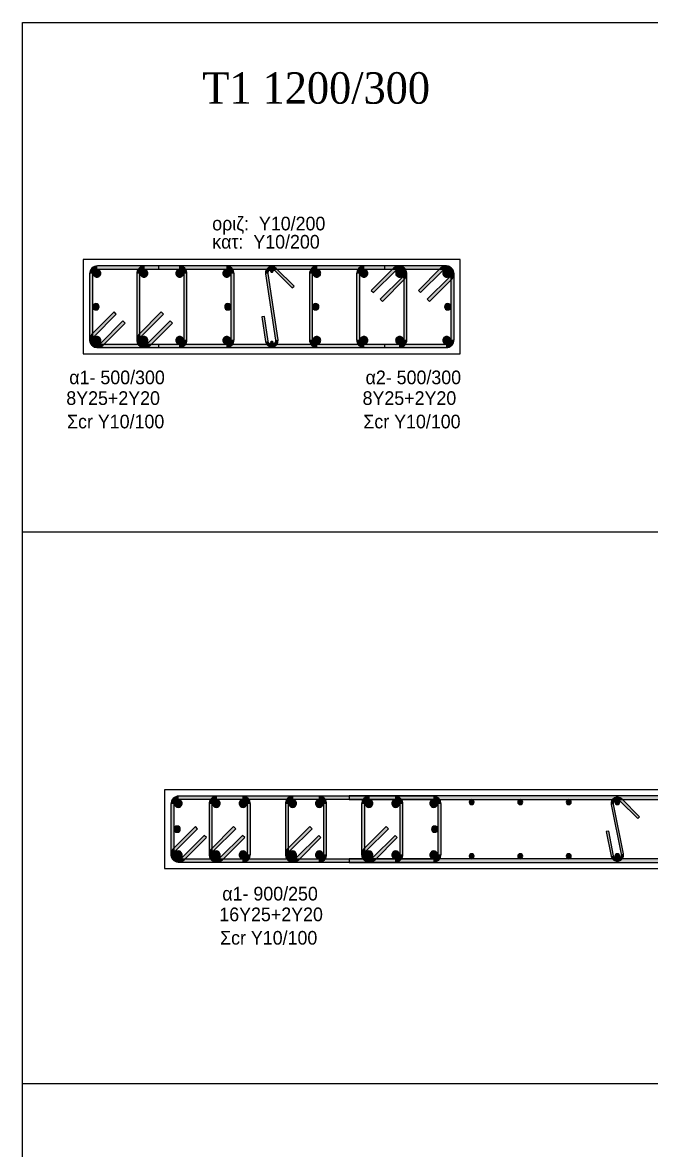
# Model space of a CAD drawing. Header units: millimetres. Extents: x -2171 to 1563, y -1758 to -1505.
# Drawn here: x -951.7 to -941.69, y -1608.19 to -1590.25 of the extents above; entities that cross this region are included whole.
import ezdxf

# ---------------------------------------------------------------- set-up
doc = ezdxf.new("R2010")
doc.units = ezdxf.units.MM
for name, color, linetype in [('-S_TEXT', 3, 'Continuous'), ('Col_Det', 7, 'Continuous'), ('Col_Det_4', 7, 'Continuous'), ('Col_Det_Fill', 7, 'Continuous'), ('Geo_Col_Pro_1', 7, 'Continuous')]:
    doc.layers.add(name, color=color, linetype=linetype)
doc.styles.add('S1Arl22_b_934_161', font='arial.ttf', dxfattribs={"width": 0.933629, "height": 0.002175})
doc.styles.add('S1TmsNwRmn22_b_934_161', font='times.ttf', dxfattribs={"width": 0.933629, "height": 0.002175})

msp = doc.modelspace()

# ---------------------------------------------------------------- hatches: boundary and pattern name
at = {"layer": 'Col_Det_Fill'}
for color, points in [(252, [(-950.5095, -1594.1709), (-950.5095, -1594.1209, 0.4142136), (-950.6345, -1594.2459), (-950.5845, -1594.2459, -0.4142136)]), (252, [(-950.5845, -1594.2459), (-950.6345, -1594.2459), (-950.6345, -1595.2959), (-950.5845, -1595.2959)]), (12, [(-950.5809, -1594.237, 0.4142136), (-950.5184, -1594.2995, 0.4142136), (-950.4559, -1594.237, 0.4142136), (-950.5184, -1594.1745, 0.4142136)]), (252, [(-948.4595, -1594.1709), (-948.4595, -1594.1209), (-950.5095, -1594.1209), (-950.5095, -1594.1709)]), (252, [(-949.7595, -1594.1709), (-949.7595, -1594.1209, 0.4142136), (-949.8845, -1594.2459), (-949.8345, -1594.2459, -0.4142136)]), (252, [(-949.8345, -1594.2459), (-949.8845, -1594.2459), (-949.8845, -1595.2959), (-949.8345, -1595.2959)]), (56, [(-949.8309, -1594.237, 0.4142136), (-949.7684, -1594.2995, 0.4142136), (-949.7059, -1594.237, 0.4142136), (-949.7684, -1594.1745, 0.4142136)]), (252, [(-949.2095, -1594.1709), (-949.2095, -1594.1209), (-949.7595, -1594.1209), (-949.7595, -1594.1709)]), (252, [(-945.933, -1594.1709), (-945.933, -1594.1209), (-949.5361, -1594.1209), (-949.5361, -1594.1709)]), (56, [(-949.2632, -1594.237, 0.4142136), (-949.2007, -1594.2995, 0.4142136), (-949.1382, -1594.237, 0.4142136), (-949.2007, -1594.1745, 0.4142136)]), (252, [(-949.1345, -1594.2459), (-949.0845, -1594.2459, 0.4142136), (-949.2095, -1594.1209), (-949.2095, -1594.1709, -0.4142136)]), (252, [(-949.1345, -1595.2959), (-949.0845, -1595.2959), (-949.0845, -1594.2459), (-949.1345, -1594.2459)]), (12, [(-948.5132, -1594.237, 0.4142136), (-948.4507, -1594.2995, 0.4142136), (-948.3882, -1594.237, 0.4142136), (-948.4507, -1594.1745, 0.4142136)]), (252, [(-948.3845, -1594.2459), (-948.3345, -1594.2459, 0.4142136), (-948.4595, -1594.1209), (-948.4595, -1594.1709, -0.4142136)]), (252, [(-948.3845, -1595.2959), (-948.3345, -1595.2959), (-948.3345, -1594.2459), (-948.3845, -1594.2459)]), (252, [(-947.8334, -1594.2457), (-947.7939, -1594.2398, -0.7233449), (-947.6921, -1594.1884), (-947.6638, -1594.1602, 0.7233449)]), (252, [(-947.6752, -1595.302), (-947.6356, -1595.296), (-947.7939, -1594.2398), (-947.8334, -1594.2457)]), (133, [(-947.7595, -1594.1959, 0.4142136), (-947.7345, -1594.2209, 0.4142136), (-947.7095, -1594.1959, 0.4142136), (-947.7345, -1594.1709, 0.4142136)]), (252, [(-947.6638, -1594.1602), (-947.6921, -1594.1884), (-947.4093, -1594.4713), (-947.381, -1594.443)]), (252, [(-947.0095, -1594.1709), (-947.0095, -1594.1209, 0.4142136), (-947.1345, -1594.2459), (-947.0845, -1594.2459, -0.4142136)]), (252, [(-947.0845, -1594.2459), (-947.1345, -1594.2459), (-947.1345, -1595.2959), (-947.0845, -1595.2959)]), (12, [(-946.9559, -1594.237, 0.4142136), (-947.0184, -1594.1745, 0.4142136), (-947.0809, -1594.237, 0.4142136), (-947.0184, -1594.2995, 0.4142136)]), (252, [(-944.9595, -1594.1709), (-944.9595, -1594.1209), (-947.0095, -1594.1209), (-947.0095, -1594.1709)]), (252, [(-946.2595, -1594.1709), (-946.2595, -1594.1209, 0.4142136), (-946.3845, -1594.2459), (-946.3345, -1594.2459, -0.4142136)]), (252, [(-946.3345, -1594.2459), (-946.3845, -1594.2459), (-946.3845, -1595.2959), (-946.3345, -1595.2959)]), (56, [(-946.2059, -1594.237, 0.4142136), (-946.2684, -1594.1745, 0.4142136), (-946.3309, -1594.237, 0.4142136), (-946.2684, -1594.2995, 0.4142136)]), (252, [(-945.7095, -1594.1709), (-945.7095, -1594.1209), (-946.2595, -1594.1209), (-946.2595, -1594.1709)]), (252, [(-945.7626, -1594.1928), (-945.7979, -1594.1575), (-946.1515, -1594.511), (-946.1161, -1594.5464)]), (252, [(-945.6345, -1594.2459), (-945.5845, -1594.2459, 0.6681786), (-945.7979, -1594.1575), (-945.7626, -1594.1928, -0.6681786)]), (56, [(-945.6382, -1594.237, 0.4142136), (-945.7007, -1594.1745, 0.4142136), (-945.7632, -1594.237, 0.4142136), (-945.7007, -1594.2995, 0.4142136)]), (252, [(-945.6565, -1594.2989), (-945.6212, -1594.3343, 0.6681786), (-945.7095, -1594.1209), (-945.7095, -1594.1709, -0.6681786)]), (252, [(-945.6345, -1595.2959), (-945.5845, -1595.2959), (-945.5845, -1594.2459), (-945.6345, -1594.2459)]), (252, [(-945.0126, -1594.1928), (-945.0479, -1594.1575), (-945.4015, -1594.511), (-945.3661, -1594.5464)]), (252, [(-944.8845, -1594.2459), (-944.8345, -1594.2459, 0.6681786), (-945.0479, -1594.1575), (-945.0126, -1594.1928, -0.6681786)]), (12, [(-944.8882, -1594.237, 0.4142136), (-944.9507, -1594.1745, 0.4142136), (-945.0132, -1594.237, 0.4142136), (-944.9507, -1594.2995, 0.4142136)]), (252, [(-944.9065, -1594.2989), (-944.8712, -1594.3343, 0.6681786), (-944.9595, -1594.1209), (-944.9595, -1594.1709, -0.6681786)]), (252, [(-944.8845, -1595.2959), (-944.8345, -1595.2959), (-944.8345, -1594.2459), (-944.8845, -1594.2459)]), (252, [(-946.0101, -1594.6524), (-945.9747, -1594.6878), (-945.6212, -1594.3343), (-945.6565, -1594.2989)]), (252, [(-945.2601, -1594.6524), (-945.2247, -1594.6878), (-944.8712, -1594.3343), (-944.9065, -1594.2989)]), (133, [(-950.5845, -1594.7709, 0.4142136), (-950.5345, -1594.8209, 0.4142136), (-950.4845, -1594.7709, 0.4142136), (-950.5345, -1594.7209, 0.4142136)]), (133, [(-948.4845, -1594.7709, 0.4142136), (-948.4345, -1594.8209, 0.4142136), (-948.3845, -1594.7709, 0.4142136), (-948.4345, -1594.7209, 0.4142136)]), (133, [(-946.9845, -1594.7709, 0.4142136), (-947.0345, -1594.7209, 0.4142136), (-947.0845, -1594.7709, 0.4142136), (-947.0345, -1594.8209, 0.4142136)]), (133, [(-944.8845, -1594.7709, 0.4142136), (-944.9345, -1594.7209, 0.4142136), (-944.9845, -1594.7709, 0.4142136), (-944.9345, -1594.8209, 0.4142136)]), (252, [(-950.209, -1594.8893), (-950.2444, -1594.8539), (-950.5979, -1595.2075), (-950.5626, -1595.2428)]), (252, [(-950.4565, -1595.3489), (-950.4212, -1595.3843), (-950.0676, -1595.0307), (-950.103, -1594.9953)]), (252, [(-949.459, -1594.8893), (-949.4944, -1594.8539), (-949.8479, -1595.2075), (-949.8126, -1595.2428)]), (252, [(-949.7065, -1595.3489), (-949.6712, -1595.3843), (-949.3176, -1595.0307), (-949.353, -1594.9953)]), (252, [(-947.8531, -1594.9242), (-947.8927, -1594.9301), (-947.8334, -1595.3257), (-947.7939, -1595.3198)]), (252, [(-950.5626, -1595.2428), (-950.5979, -1595.2075, 0.6681786), (-950.5095, -1595.4209), (-950.5095, -1595.3709, -0.6681786)]), (252, [(-950.5845, -1595.2959), (-950.6345, -1595.2959, 0.6681786), (-950.4212, -1595.3843), (-950.4565, -1595.3489, -0.6681786)]), (12, [(-950.5809, -1595.3047, 0.4142136), (-950.5184, -1595.3672, 0.4142136), (-950.4559, -1595.3047, 0.4142136), (-950.5184, -1595.2422, 0.4142136)]), (252, [(-949.8126, -1595.2428), (-949.8479, -1595.2075, 0.6681786), (-949.7595, -1595.4209), (-949.7595, -1595.3709, -0.6681786)]), (252, [(-949.8345, -1595.2959), (-949.8845, -1595.2959, 0.6681786), (-949.6712, -1595.3843), (-949.7065, -1595.3489, -0.6681786)]), (56, [(-949.8309, -1595.3047, 0.4142136), (-949.7684, -1595.3672, 0.4142136), (-949.7059, -1595.3047, 0.4142136), (-949.7684, -1595.2422, 0.4142136)]), (56, [(-949.2632, -1595.3047, 0.4142136), (-949.2007, -1595.3672, 0.4142136), (-949.1382, -1595.3047, 0.4142136), (-949.2007, -1595.2422, 0.4142136)]), (252, [(-949.2095, -1595.3709), (-949.2095, -1595.4209, 0.4142136), (-949.0845, -1595.2959), (-949.1345, -1595.2959, -0.4142136)]), (12, [(-948.5132, -1595.3047, 0.4142136), (-948.4507, -1595.3672, 0.4142136), (-948.3882, -1595.3047, 0.4142136), (-948.4507, -1595.2422, 0.4142136)]), (252, [(-948.4595, -1595.3709), (-948.4595, -1595.4209, 0.4142136), (-948.3345, -1595.2959), (-948.3845, -1595.2959, -0.4142136)]), (252, [(-947.7939, -1595.3198), (-947.8334, -1595.3257, 1), (-947.6356, -1595.296), (-947.6752, -1595.302, -1)]), (133, [(-947.7595, -1595.3459, 0.4142136), (-947.7345, -1595.3709, 0.4142136), (-947.7095, -1595.3459, 0.4142136), (-947.7345, -1595.3209, 0.4142136)]), (252, [(-947.0845, -1595.2959), (-947.1345, -1595.2959, 0.4142136), (-947.0095, -1595.4209), (-947.0095, -1595.3709, -0.4142136)]), (12, [(-946.9559, -1595.3047, 0.4142136), (-947.0184, -1595.2422, 0.4142136), (-947.0809, -1595.3047, 0.4142136), (-947.0184, -1595.3672, 0.4142136)]), (252, [(-946.3345, -1595.2959), (-946.3845, -1595.2959, 0.4142136), (-946.2595, -1595.4209), (-946.2595, -1595.3709, -0.4142136)]), (56, [(-946.2059, -1595.3047, 0.4142136), (-946.2684, -1595.2422, 0.4142136), (-946.3309, -1595.3047, 0.4142136), (-946.2684, -1595.3672, 0.4142136)]), (56, [(-945.6382, -1595.3047, 0.4142136), (-945.7007, -1595.2422, 0.4142136), (-945.7632, -1595.3047, 0.4142136), (-945.7007, -1595.3672, 0.4142136)]), (252, [(-945.7095, -1595.3709), (-945.7095, -1595.4209, 0.4142136), (-945.5845, -1595.2959), (-945.6345, -1595.2959, -0.4142136)]), (12, [(-944.8882, -1595.3047, 0.4142136), (-944.9507, -1595.2422, 0.4142136), (-945.0132, -1595.3047, 0.4142136), (-944.9507, -1595.3672, 0.4142136)]), (252, [(-944.9595, -1595.3709), (-944.9595, -1595.4209, 0.4142136), (-944.8345, -1595.2959), (-944.8845, -1595.2959, -0.4142136)]), (252, [(-950.5095, -1595.3709), (-950.5095, -1595.4209), (-948.4595, -1595.4209), (-948.4595, -1595.3709)]), (252, [(-949.7595, -1595.3709), (-949.7595, -1595.4209), (-949.2095, -1595.4209), (-949.2095, -1595.3709)]), (252, [(-949.5361, -1595.3709), (-949.5361, -1595.4209), (-945.933, -1595.4209), (-945.933, -1595.3709)]), (252, [(-947.0095, -1595.3709), (-947.0095, -1595.4209), (-944.9595, -1595.4209), (-944.9595, -1595.3709)]), (252, [(-946.2595, -1595.3709), (-946.2595, -1595.4209), (-945.7095, -1595.4209), (-945.7095, -1595.3709)]), (252, [(-949.2153, -1602.6057), (-949.2153, -1602.5557, 0.4142136), (-949.3403, -1602.6807), (-949.2903, -1602.6807, -0.4142136)]), (252, [(-949.2903, -1602.6807), (-949.3403, -1602.6807), (-949.3403, -1603.4807), (-949.2903, -1603.4807)]), (12, [(-949.2866, -1602.6718, 0.4142136), (-949.2241, -1602.7343, 0.4142136), (-949.1616, -1602.6718, 0.4142136), (-949.2241, -1602.6093, 0.4142136)]), (252, [(-945.1653, -1602.6057), (-945.1653, -1602.5557), (-949.2153, -1602.5557), (-949.2153, -1602.6057)]), (252, [(-948.6081, -1602.6057), (-948.6081, -1602.5557, 0.4142136), (-948.7331, -1602.6807), (-948.6831, -1602.6807, -0.4142136)]), (252, [(-948.6831, -1602.6807), (-948.7331, -1602.6807), (-948.7331, -1603.4807), (-948.6831, -1603.4807)]), (56, [(-948.6795, -1602.6718, 0.4142136), (-948.617, -1602.7343, 0.4142136), (-948.5545, -1602.6718, 0.4142136), (-948.617, -1602.6093, 0.4142136)]), (252, [(-948.201, -1602.6057), (-948.201, -1602.5557), (-948.6081, -1602.5557), (-948.6081, -1602.6057)]), (56, [(-948.2546, -1602.6718, 0.4142136), (-948.1921, -1602.7343, 0.4142136), (-948.1296, -1602.6718, 0.4142136), (-948.1921, -1602.6093, 0.4142136)]), (252, [(-948.126, -1602.6807), (-948.076, -1602.6807, 0.4142136), (-948.201, -1602.5557), (-948.201, -1602.6057, -0.4142136)]), (252, [(-948.126, -1603.4807), (-948.076, -1603.4807), (-948.076, -1602.6807), (-948.126, -1602.6807)]), (252, [(-947.3938, -1602.6057), (-947.3938, -1602.5557, 0.4142136), (-947.5188, -1602.6807), (-947.4688, -1602.6807, -0.4142136)]), (252, [(-947.4688, -1602.6807), (-947.5188, -1602.6807), (-947.5188, -1603.4807), (-947.4688, -1603.4807)]), (56, [(-947.4652, -1602.6718, 0.4142136), (-947.4027, -1602.7343, 0.4142136), (-947.3402, -1602.6718, 0.4142136), (-947.4027, -1602.6093, 0.4142136)]), (252, [(-946.9867, -1602.6057), (-946.9867, -1602.5557), (-947.3938, -1602.5557), (-947.3938, -1602.6057)]), (56, [(-947.0404, -1602.6718, 0.4142136), (-946.9779, -1602.7343, 0.4142136), (-946.9154, -1602.6718, 0.4142136), (-946.9779, -1602.6093, 0.4142136)]), (252, [(-946.9117, -1602.6807), (-946.8617, -1602.6807, 0.4142136), (-946.9867, -1602.5557), (-946.9867, -1602.6057, -0.4142136)]), (252, [(-946.9117, -1603.4807), (-946.8617, -1603.4807), (-946.8617, -1602.6807), (-946.9117, -1602.6807)]), (252, [(-926.3768, -1602.6107), (-926.3768, -1602.5507), (-946.5022, -1602.5507), (-946.5022, -1602.6107)]), (252, [(-946.1795, -1602.6057), (-946.1795, -1602.5557, 0.4142136), (-946.3045, -1602.6807), (-946.2545, -1602.6807, -0.4142136)]), (252, [(-946.2545, -1602.6807), (-946.3045, -1602.6807), (-946.3045, -1603.4807), (-946.2545, -1603.4807)]), (56, [(-946.2509, -1602.6718, 0.4142136), (-946.1884, -1602.7343, 0.4142136), (-946.1259, -1602.6718, 0.4142136), (-946.1884, -1602.6093, 0.4142136)]), (252, [(-945.7724, -1602.6057), (-945.7724, -1602.5557), (-946.1795, -1602.5557), (-946.1795, -1602.6057)]), (56, [(-945.8261, -1602.6718, 0.4142136), (-945.7636, -1602.7343, 0.4142136), (-945.7011, -1602.6718, 0.4142136), (-945.7636, -1602.6093, 0.4142136)]), (252, [(-945.6974, -1602.6807), (-945.6474, -1602.6807, 0.4142136), (-945.7724, -1602.5557), (-945.7724, -1602.6057, -0.4142136)]), (252, [(-945.6974, -1603.4807), (-945.6474, -1603.4807), (-945.6474, -1602.6807), (-945.6974, -1602.6807)]), (12, [(-945.2189, -1602.6718, 0.4142136), (-945.1564, -1602.7343, 0.4142136), (-945.0939, -1602.6718, 0.4142136), (-945.1564, -1602.6093, 0.4142136)]), (252, [(-945.0903, -1602.6807), (-945.0403, -1602.6807, 0.4142136), (-945.1653, -1602.5557), (-945.1653, -1602.6057, -0.4142136)]), (252, [(-945.0903, -1603.4807), (-945.0403, -1603.4807), (-945.0403, -1602.6807), (-945.0903, -1602.6807)]), (133, [(-944.5934, -1602.6507, 0.4142136), (-944.5534, -1602.6907, 0.4142136), (-944.5134, -1602.6507, 0.4142136), (-944.5534, -1602.6107, 0.4142136)]), (133, [(-943.8206, -1602.6507, 0.4142136), (-943.7806, -1602.6907, 0.4142136), (-943.7406, -1602.6507, 0.4142136), (-943.7806, -1602.6107, 0.4142136)]), (133, [(-943.0479, -1602.6507, 0.4142136), (-943.0079, -1602.6907, 0.4142136), (-942.9679, -1602.6507, 0.4142136), (-943.0079, -1602.6107, 0.4142136)]), (252, [(-942.3332, -1602.6902), (-942.294, -1602.6824, -0.741663), (-942.1927, -1602.6282), (-942.1644, -1602.6, 0.741663)]), (252, [(-942.1763, -1603.479), (-942.1371, -1603.4712), (-942.294, -1602.6824), (-942.3332, -1602.6902)]), (133, [(-942.2751, -1602.6507, 0.4142136), (-942.2351, -1602.6907, 0.4142136), (-942.1951, -1602.6507, 0.4142136), (-942.2351, -1602.6107, 0.4142136)]), (252, [(-942.1644, -1602.6), (-942.1927, -1602.6282), (-941.9099, -1602.9111), (-941.8816, -1602.8828)]), (252, [(-948.9147, -1603.0741), (-948.9501, -1603.0387), (-949.3037, -1603.3923), (-949.2683, -1603.4276)]), (133, [(-949.2903, -1603.0807, 0.4142136), (-949.2403, -1603.1307, 0.4142136), (-949.1903, -1603.0807, 0.4142136), (-949.2403, -1603.0307, 0.4142136)]), (252, [(-948.3076, -1603.0741), (-948.343, -1603.0387), (-948.6965, -1603.3923), (-948.6612, -1603.4276)]), (252, [(-947.0933, -1603.0741), (-947.1287, -1603.0387), (-947.4822, -1603.3923), (-947.4469, -1603.4276)]), (252, [(-945.879, -1603.0741), (-945.9144, -1603.0387), (-946.2679, -1603.3923), (-946.2326, -1603.4276)]), (133, [(-945.1903, -1603.0807, 0.4142136), (-945.1403, -1603.1307, 0.4142136), (-945.0903, -1603.0807, 0.4142136), (-945.1403, -1603.0307, 0.4142136)]), (252, [(-949.1622, -1603.5337), (-949.1269, -1603.5691), (-948.7733, -1603.2155), (-948.8087, -1603.1802)]), (252, [(-948.5551, -1603.5337), (-948.5197, -1603.5691), (-948.1662, -1603.2155), (-948.2015, -1603.1802)]), (252, [(-947.3408, -1603.5337), (-947.3054, -1603.5691), (-946.9519, -1603.2155), (-946.9872, -1603.1802)]), (252, [(-946.1265, -1603.5337), (-946.0912, -1603.5691), (-945.7376, -1603.2155), (-945.773, -1603.1802)]), (252, [(-942.372, -1603.1101), (-942.4113, -1603.1179), (-942.3332, -1603.5102), (-942.294, -1603.5024)]), (252, [(-949.2683, -1603.4276), (-949.3037, -1603.3923, 0.6681786), (-949.2153, -1603.6057), (-949.2153, -1603.5557, -0.6681786)]), (12, [(-949.2866, -1603.4895, 0.4142136), (-949.2241, -1603.552, 0.4142136), (-949.1616, -1603.4895, 0.4142136), (-949.2241, -1603.427, 0.4142136)]), (252, [(-948.6612, -1603.4276), (-948.6965, -1603.3923, 0.6681786), (-948.6081, -1603.6057), (-948.6081, -1603.5557, -0.6681786)]), (56, [(-948.6795, -1603.4895, 0.4142136), (-948.617, -1603.552, 0.4142136), (-948.5545, -1603.4895, 0.4142136), (-948.617, -1603.427, 0.4142136)]), (56, [(-948.2546, -1603.4895, 0.4142136), (-948.1921, -1603.552, 0.4142136), (-948.1296, -1603.4895, 0.4142136), (-948.1921, -1603.427, 0.4142136)]), (252, [(-947.4469, -1603.4276), (-947.4822, -1603.3923, 0.6681786), (-947.3938, -1603.6057), (-947.3938, -1603.5557, -0.6681786)]), (56, [(-947.4652, -1603.4895, 0.4142136), (-947.4027, -1603.552, 0.4142136), (-947.3402, -1603.4895, 0.4142136), (-947.4027, -1603.427, 0.4142136)]), (56, [(-947.0404, -1603.4895, 0.4142136), (-946.9779, -1603.552, 0.4142136), (-946.9154, -1603.4895, 0.4142136), (-946.9779, -1603.427, 0.4142136)]), (252, [(-946.2326, -1603.4276), (-946.2679, -1603.3923, 0.6681786), (-946.1795, -1603.6057), (-946.1795, -1603.5557, -0.6681786)]), (56, [(-946.2509, -1603.4895, 0.4142136), (-946.1884, -1603.552, 0.4142136), (-946.1259, -1603.4895, 0.4142136), (-946.1884, -1603.427, 0.4142136)]), (56, [(-945.8261, -1603.4895, 0.4142136), (-945.7636, -1603.552, 0.4142136), (-945.7011, -1603.4895, 0.4142136), (-945.7636, -1603.427, 0.4142136)]), (12, [(-945.2189, -1603.4895, 0.4142136), (-945.1564, -1603.552, 0.4142136), (-945.0939, -1603.4895, 0.4142136), (-945.1564, -1603.427, 0.4142136)]), (252, [(-949.2903, -1603.4807), (-949.3403, -1603.4807, 0.6681786), (-949.1269, -1603.5691), (-949.1622, -1603.5337, -0.6681786)]), (252, [(-949.2153, -1603.5557), (-949.2153, -1603.6057), (-945.1653, -1603.6057), (-945.1653, -1603.5557)]), (252, [(-948.6831, -1603.4807), (-948.7331, -1603.4807, 0.6681786), (-948.5197, -1603.5691), (-948.5551, -1603.5337, -0.6681786)]), (252, [(-948.6081, -1603.5557), (-948.6081, -1603.6057), (-948.201, -1603.6057), (-948.201, -1603.5557)]), (252, [(-948.201, -1603.5557), (-948.201, -1603.6057, 0.4142136), (-948.076, -1603.4807), (-948.126, -1603.4807, -0.4142136)]), (252, [(-947.4688, -1603.4807), (-947.5188, -1603.4807, 0.6681786), (-947.3054, -1603.5691), (-947.3408, -1603.5337, -0.6681786)]), (252, [(-947.3938, -1603.5557), (-947.3938, -1603.6057), (-946.9867, -1603.6057), (-946.9867, -1603.5557)]), (252, [(-946.9867, -1603.5557), (-946.9867, -1603.6057, 0.4142136), (-946.8617, -1603.4807), (-946.9117, -1603.4807, -0.4142136)]), (252, [(-946.5022, -1603.5507), (-946.5022, -1603.6107), (-926.3768, -1603.6107), (-926.3768, -1603.5507)]), (252, [(-946.2545, -1603.4807), (-946.3045, -1603.4807, 0.6681786), (-946.0912, -1603.5691), (-946.1265, -1603.5337, -0.6681786)]), (252, [(-946.1795, -1603.5557), (-946.1795, -1603.6057), (-945.7724, -1603.6057), (-945.7724, -1603.5557)]), (252, [(-945.7724, -1603.5557), (-945.7724, -1603.6057, 0.4142136), (-945.6474, -1603.4807), (-945.6974, -1603.4807, -0.4142136)]), (252, [(-945.1653, -1603.5557), (-945.1653, -1603.6057, 0.4142136), (-945.0403, -1603.4807), (-945.0903, -1603.4807, -0.4142136)]), (133, [(-944.5934, -1603.5107, 0.4142136), (-944.5534, -1603.5507, 0.4142136), (-944.5134, -1603.5107, 0.4142136), (-944.5534, -1603.4707, 0.4142136)]), (133, [(-943.8206, -1603.5107, 0.4142136), (-943.7806, -1603.5507, 0.4142136), (-943.7406, -1603.5107, 0.4142136), (-943.7806, -1603.4707, 0.4142136)]), (133, [(-943.0479, -1603.5107, 0.4142136), (-943.0079, -1603.5507, 0.4142136), (-942.9679, -1603.5107, 0.4142136), (-943.0079, -1603.4707, 0.4142136)]), (252, [(-942.294, -1603.5024), (-942.3332, -1603.5102, 1), (-942.1371, -1603.4712), (-942.1763, -1603.479, -1)]), (133, [(-942.2751, -1603.5107, 0.4142136), (-942.2351, -1603.5507, 0.4142136), (-942.1951, -1603.5107, 0.4142136), (-942.2351, -1603.4707, 0.4142136)])]:
    msp.add_hatch(color=color, dxfattribs=at).paths.add_polyline_path(points)

# ---------------------------------------------------------------- linework, layer by layer
at = {"layer": '-S_TEXT', "ltscale": 5}
msp.add_lwpolyline([(-951.7016, -1590.2497), (-893.5541, -1590.2497), (-893.5541, -1630.2944), (-951.7016, -1630.2944)], close=True, dxfattribs=at)
at = {"layer": 'Col_Det', "color": 7}
for points in [[(-944.7345, -1594.0209), (-950.7345, -1594.0209)], [(-950.7345, -1594.0209), (-950.7345, -1595.5209)], [(-944.7345, -1595.5209), (-944.7345, -1594.0209)], [(-950.6345, -1594.2459), (-950.6345, -1595.2959)], [(-950.5845, -1595.2959), (-950.5845, -1594.2459)], [(-948.4595, -1594.1209), (-950.5095, -1594.1209)], [(-950.5095, -1594.1709), (-948.4595, -1594.1709)], [(-949.8845, -1594.2459), (-949.8845, -1595.2959)], [(-949.8345, -1595.2959), (-949.8345, -1594.2459)], [(-949.2095, -1594.1209), (-949.7595, -1594.1209)], [(-949.7595, -1594.1709), (-949.2095, -1594.1709)], [(-945.933, -1594.1209), (-949.5361, -1594.1209)], [(-949.5361, -1594.1209), (-949.5361, -1594.1709)], [(-949.5361, -1594.1709), (-945.933, -1594.1709)], [(-949.1345, -1594.2459), (-949.1345, -1595.2959)], [(-949.0845, -1595.2959), (-949.0845, -1594.2459)], [(-948.3845, -1594.2459), (-948.3845, -1595.2959)], [(-948.3345, -1595.2959), (-948.3345, -1594.2459)], [(-947.8334, -1594.2457), (-947.6752, -1595.302)], [(-947.6356, -1595.296), (-947.7939, -1594.2398)], [(-947.6921, -1594.1884), (-947.4093, -1594.4713)], [(-947.381, -1594.443), (-947.6638, -1594.1602)], [(-947.1345, -1594.2459), (-947.1345, -1595.2959)], [(-947.0845, -1595.2959), (-947.0845, -1594.2459)], [(-944.9595, -1594.1209), (-947.0095, -1594.1209)], [(-947.0095, -1594.1709), (-944.9595, -1594.1709)], [(-946.3845, -1594.2459), (-946.3845, -1595.2959)], [(-946.3345, -1595.2959), (-946.3345, -1594.2459)], [(-945.7095, -1594.1209), (-946.2595, -1594.1209)], [(-946.2595, -1594.1709), (-945.7095, -1594.1709)], [(-945.7979, -1594.1575), (-946.1515, -1594.511)], [(-946.1161, -1594.5464), (-945.7626, -1594.1928)], [(-945.933, -1594.1709), (-945.933, -1594.1209)], [(-945.6345, -1594.2459), (-945.6345, -1595.2959)], [(-945.5845, -1595.2959), (-945.5845, -1594.2459)], [(-945.0479, -1594.1575), (-945.4015, -1594.511)], [(-945.3661, -1594.5464), (-945.0126, -1594.1928)], [(-944.8845, -1594.2459), (-944.8845, -1595.2959)], [(-944.8345, -1595.2959), (-944.8345, -1594.2459)], [(-947.4093, -1594.4713), (-947.381, -1594.443)], [(-945.6565, -1594.2989), (-946.0101, -1594.6524)], [(-945.9747, -1594.6878), (-945.6212, -1594.3343)], [(-944.9065, -1594.2989), (-945.2601, -1594.6524)], [(-945.2247, -1594.6878), (-944.8712, -1594.3343)], [(-946.1515, -1594.511), (-946.1161, -1594.5464)], [(-946.0101, -1594.6524), (-945.9747, -1594.6878)], [(-945.4015, -1594.511), (-945.3661, -1594.5464)], [(-945.2601, -1594.6524), (-945.2247, -1594.6878)], [(-950.2444, -1594.8539), (-950.5979, -1595.2075)], [(-950.5626, -1595.2428), (-950.209, -1594.8893)], [(-950.103, -1594.9953), (-950.4565, -1595.3489)], [(-950.209, -1594.8893), (-950.2444, -1594.8539)], [(-950.0676, -1595.0307), (-950.103, -1594.9953)], [(-949.4944, -1594.8539), (-949.8479, -1595.2075)], [(-949.8126, -1595.2428), (-949.459, -1594.8893)], [(-949.353, -1594.9953), (-949.7065, -1595.3489)], [(-949.459, -1594.8893), (-949.4944, -1594.8539)], [(-949.3176, -1595.0307), (-949.353, -1594.9953)], [(-947.8531, -1594.9242), (-947.8927, -1594.9301)], [(-947.8927, -1594.9301), (-947.8334, -1595.3257)], [(-947.7939, -1595.3198), (-947.8531, -1594.9242)], [(-950.4212, -1595.3843), (-950.0676, -1595.0307)], [(-949.6712, -1595.3843), (-949.3176, -1595.0307)], [(-950.7345, -1595.5209), (-944.7345, -1595.5209)], [(-948.4595, -1595.3709), (-950.5095, -1595.3709)], [(-950.5095, -1595.4209), (-948.4595, -1595.4209)], [(-949.2095, -1595.3709), (-949.7595, -1595.3709)], [(-949.7595, -1595.4209), (-949.2095, -1595.4209)], [(-949.5361, -1595.3709), (-949.5361, -1595.4209)], [(-945.933, -1595.3709), (-949.5361, -1595.3709)], [(-949.5361, -1595.4209), (-945.933, -1595.4209)], [(-944.9595, -1595.3709), (-947.0095, -1595.3709)], [(-947.0095, -1595.4209), (-944.9595, -1595.4209)], [(-945.7095, -1595.3709), (-946.2595, -1595.3709)], [(-946.2595, -1595.4209), (-945.7095, -1595.4209)], [(-945.933, -1595.4209), (-945.933, -1595.3709)], [(-923.4387, -1602.4557), (-949.4403, -1602.4557)], [(-949.4403, -1602.4557), (-949.4403, -1603.7057)], [(-949.3403, -1602.6807), (-949.3403, -1603.4807)], [(-949.2903, -1603.4807), (-949.2903, -1602.6807)], [(-945.1653, -1602.5557), (-949.2153, -1602.5557)], [(-949.2153, -1602.6057), (-945.1653, -1602.6057)], [(-948.7331, -1602.6807), (-948.7331, -1603.4807)], [(-948.6831, -1603.4807), (-948.6831, -1602.6807)], [(-948.201, -1602.5557), (-948.6081, -1602.5557)], [(-948.6081, -1602.6057), (-948.201, -1602.6057)], [(-948.126, -1602.6807), (-948.126, -1603.4807)], [(-948.076, -1603.4807), (-948.076, -1602.6807)], [(-947.5188, -1602.6807), (-947.5188, -1603.4807)], [(-947.4688, -1603.4807), (-947.4688, -1602.6807)], [(-946.9867, -1602.5557), (-947.3938, -1602.5557)], [(-947.3938, -1602.6057), (-946.9867, -1602.6057)], [(-946.9117, -1602.6807), (-946.9117, -1603.4807)], [(-946.8617, -1603.4807), (-946.8617, -1602.6807)], [(-926.3768, -1602.5507), (-946.5022, -1602.5507)], [(-946.5022, -1602.5507), (-946.5022, -1602.6107)], [(-946.5022, -1602.6107), (-926.3768, -1602.6107)], [(-946.3045, -1602.6807), (-946.3045, -1603.4807)], [(-946.2545, -1603.4807), (-946.2545, -1602.6807)], [(-945.7724, -1602.5557), (-946.1795, -1602.5557)], [(-946.1795, -1602.6057), (-945.7724, -1602.6057)], [(-945.6974, -1602.6807), (-945.6974, -1603.4807)], [(-945.6474, -1603.4807), (-945.6474, -1602.6807)], [(-945.0903, -1602.6807), (-945.0903, -1603.4807)], [(-945.0403, -1603.4807), (-945.0403, -1602.6807)], [(-942.3332, -1602.6902), (-942.1763, -1603.479)], [(-942.1371, -1603.4712), (-942.294, -1602.6824)], [(-942.1927, -1602.6282), (-941.9099, -1602.9111)], [(-941.8816, -1602.8828), (-942.1644, -1602.6)], [(-941.9099, -1602.9111), (-941.8816, -1602.8828)], [(-948.9501, -1603.0387), (-949.3037, -1603.3923)], [(-949.2683, -1603.4276), (-948.9147, -1603.0741)], [(-948.9147, -1603.0741), (-948.9501, -1603.0387)], [(-948.343, -1603.0387), (-948.6965, -1603.3923)], [(-948.6612, -1603.4276), (-948.3076, -1603.0741)], [(-948.3076, -1603.0741), (-948.343, -1603.0387)], [(-947.1287, -1603.0387), (-947.4822, -1603.3923)], [(-947.4469, -1603.4276), (-947.0933, -1603.0741)], [(-947.0933, -1603.0741), (-947.1287, -1603.0387)], [(-945.9144, -1603.0387), (-946.2679, -1603.3923)], [(-946.2326, -1603.4276), (-945.879, -1603.0741)], [(-945.879, -1603.0741), (-945.9144, -1603.0387)], [(-948.8087, -1603.1802), (-949.1622, -1603.5337)], [(-949.1269, -1603.5691), (-948.7733, -1603.2155)], [(-948.7733, -1603.2155), (-948.8087, -1603.1802)], [(-948.2015, -1603.1802), (-948.5551, -1603.5337)], [(-948.5197, -1603.5691), (-948.1662, -1603.2155)], [(-948.1662, -1603.2155), (-948.2015, -1603.1802)], [(-946.9872, -1603.1802), (-947.3408, -1603.5337)], [(-947.3054, -1603.5691), (-946.9519, -1603.2155)], [(-946.9519, -1603.2155), (-946.9872, -1603.1802)], [(-945.773, -1603.1802), (-946.1265, -1603.5337)], [(-946.0912, -1603.5691), (-945.7376, -1603.2155)], [(-945.7376, -1603.2155), (-945.773, -1603.1802)], [(-942.372, -1603.1101), (-942.4113, -1603.1179)], [(-942.4113, -1603.1179), (-942.3332, -1603.5102)], [(-942.294, -1603.5024), (-942.372, -1603.1101)], [(-945.1653, -1603.5557), (-949.2153, -1603.5557)], [(-949.2153, -1603.6057), (-945.1653, -1603.6057)], [(-948.201, -1603.5557), (-948.6081, -1603.5557)], [(-948.6081, -1603.6057), (-948.201, -1603.6057)], [(-946.9867, -1603.5557), (-947.3938, -1603.5557)], [(-947.3938, -1603.6057), (-946.9867, -1603.6057)], [(-946.5022, -1603.5507), (-946.5022, -1603.6107)], [(-926.3768, -1603.5507), (-946.5022, -1603.5507)], [(-946.5022, -1603.6107), (-926.3768, -1603.6107)], [(-945.7724, -1603.5557), (-946.1795, -1603.5557)], [(-946.1795, -1603.6057), (-945.7724, -1603.6057)], [(-949.4403, -1603.7057), (-923.4387, -1603.7057)]]:
    msp.add_lwpolyline(points, dxfattribs=at)
for points in [[(-950.5095, -1594.1209, 0.4142136), (-950.6345, -1594.2459)], [(-950.5845, -1594.2459, -0.4142136), (-950.5095, -1594.1709, -0.4142136)], [(-950.5184, -1594.1745, 0.4142136), (-950.5809, -1594.237, 0.4142136)], [(-950.5809, -1594.237, 0.4142136), (-950.5184, -1594.2995, 0.4142136)], [(-950.4559, -1594.237, 0.4142136), (-950.5184, -1594.1745, 0.4142136)], [(-950.5184, -1594.2995, 0.4142136), (-950.4559, -1594.237, 0.4142136)], [(-949.7595, -1594.1209, 0.4142136), (-949.8845, -1594.2459)], [(-949.8345, -1594.2459, -0.4142136), (-949.7595, -1594.1709, -0.4142136)], [(-949.7684, -1594.1745, 0.4142136), (-949.8309, -1594.237, 0.4142136)], [(-949.8309, -1594.237, 0.4142136), (-949.7684, -1594.2995, 0.4142136)], [(-949.7059, -1594.237, 0.4142136), (-949.7684, -1594.1745, 0.4142136)], [(-949.7684, -1594.2995, 0.4142136), (-949.7059, -1594.237, 0.4142136)], [(-949.2007, -1594.1745, 0.4142136), (-949.2632, -1594.237, 0.4142136)], [(-949.2632, -1594.237, 0.4142136), (-949.2007, -1594.2995, 0.4142136)], [(-949.0845, -1594.2459, 0.4142136), (-949.2095, -1594.1209)], [(-949.2095, -1594.1709, -0.4142136), (-949.1345, -1594.2459, -0.4142136)], [(-949.1382, -1594.237, 0.4142136), (-949.2007, -1594.1745, 0.4142136)], [(-949.2007, -1594.2995, 0.4142136), (-949.1382, -1594.237, 0.4142136)], [(-948.4507, -1594.1745, 0.4142136), (-948.5132, -1594.237, 0.4142136)], [(-948.5132, -1594.237, 0.4142136), (-948.4507, -1594.2995, 0.4142136)], [(-948.3345, -1594.2459, 0.4142136), (-948.4595, -1594.1209)], [(-948.4595, -1594.1709, -0.4142136), (-948.3845, -1594.2459, -0.4142136)], [(-948.3882, -1594.237, 0.4142136), (-948.4507, -1594.1745, 0.4142136)], [(-948.4507, -1594.2995, 0.4142136), (-948.3882, -1594.237, 0.4142136)], [(-947.6638, -1594.1602, 0.7233449), (-947.8334, -1594.2457, 0.7233449)], [(-947.7939, -1594.2398, -0.7233449), (-947.6921, -1594.1884)], [(-947.7345, -1594.1709, 0.4142136), (-947.7595, -1594.1959, 0.4142136)], [(-947.7595, -1594.1959, 0.4142136), (-947.7345, -1594.2209, 0.4142136)], [(-947.7095, -1594.1959, 0.4142136), (-947.7345, -1594.1709, 0.4142136)], [(-947.7345, -1594.2209, 0.4142136), (-947.7095, -1594.1959, 0.4142136)], [(-947.0095, -1594.1209, 0.4142136), (-947.1345, -1594.2459)], [(-947.0845, -1594.2459, -0.4142136), (-947.0095, -1594.1709, -0.4142136)], [(-947.0184, -1594.1745, 0.4142136), (-947.0809, -1594.237, 0.4142136)], [(-947.0809, -1594.237, 0.4142136), (-947.0184, -1594.2995, 0.4142136)], [(-946.9559, -1594.237, 0.4142136), (-947.0184, -1594.1745, 0.4142136)], [(-947.0184, -1594.2995, 0.4142136), (-946.9559, -1594.237, 0.4142136)], [(-946.2595, -1594.1209, 0.4142136), (-946.3845, -1594.2459)], [(-946.3345, -1594.2459, -0.4142136), (-946.2595, -1594.1709, -0.4142136)], [(-946.2684, -1594.1745, 0.4142136), (-946.3309, -1594.237, 0.4142136)], [(-946.3309, -1594.237, 0.4142136), (-946.2684, -1594.2995, 0.4142136)], [(-946.2059, -1594.237, 0.4142136), (-946.2684, -1594.1745, 0.4142136)], [(-946.2684, -1594.2995, 0.4142136), (-946.2059, -1594.237, 0.4142136)], [(-945.5845, -1594.2459, 0.6681786), (-945.7979, -1594.1575)], [(-945.7007, -1594.1745, 0.4142136), (-945.7632, -1594.237, 0.4142136)], [(-945.7632, -1594.237, 0.4142136), (-945.7007, -1594.2995, 0.4142136)], [(-945.7626, -1594.1928, -0.6681786), (-945.6345, -1594.2459, -0.6681786)], [(-945.6212, -1594.3343, 0.6681786), (-945.7095, -1594.1209)], [(-945.7095, -1594.1709, -0.6681786), (-945.6565, -1594.2989, -0.6681786)], [(-945.6382, -1594.237, 0.4142136), (-945.7007, -1594.1745, 0.4142136)], [(-945.7007, -1594.2995, 0.4142136), (-945.6382, -1594.237, 0.4142136)], [(-944.8345, -1594.2459, 0.6681786), (-945.0479, -1594.1575)], [(-944.9507, -1594.1745, 0.4142136), (-945.0132, -1594.237, 0.4142136)], [(-945.0132, -1594.237, 0.4142136), (-944.9507, -1594.2995, 0.4142136)], [(-945.0126, -1594.1928, -0.6681786), (-944.8845, -1594.2459, -0.6681786)], [(-944.8712, -1594.3343, 0.6681786), (-944.9595, -1594.1209)], [(-944.9595, -1594.1709, -0.6681786), (-944.9065, -1594.2989, -0.6681786)], [(-944.8882, -1594.237, 0.4142136), (-944.9507, -1594.1745, 0.4142136)], [(-944.9507, -1594.2995, 0.4142136), (-944.8882, -1594.237, 0.4142136)], [(-950.5345, -1594.7209, 0.4142136), (-950.5845, -1594.7709, 0.4142136)], [(-950.5845, -1594.7709, 0.4142136), (-950.5345, -1594.8209, 0.4142136)], [(-950.4845, -1594.7709, 0.4142136), (-950.5345, -1594.7209, 0.4142136)], [(-950.5345, -1594.8209, 0.4142136), (-950.4845, -1594.7709, 0.4142136)], [(-948.4345, -1594.7209, 0.4142136), (-948.4845, -1594.7709, 0.4142136)], [(-948.4845, -1594.7709, 0.4142136), (-948.4345, -1594.8209, 0.4142136)], [(-948.3845, -1594.7709, 0.4142136), (-948.4345, -1594.7209, 0.4142136)], [(-948.4345, -1594.8209, 0.4142136), (-948.3845, -1594.7709, 0.4142136)], [(-947.0345, -1594.7209, 0.4142136), (-947.0845, -1594.7709, 0.4142136)], [(-947.0845, -1594.7709, 0.4142136), (-947.0345, -1594.8209, 0.4142136)], [(-946.9845, -1594.7709, 0.4142136), (-947.0345, -1594.7209, 0.4142136)], [(-947.0345, -1594.8209, 0.4142136), (-946.9845, -1594.7709, 0.4142136)], [(-944.9345, -1594.7209, 0.4142136), (-944.9845, -1594.7709, 0.4142136)], [(-944.9845, -1594.7709, 0.4142136), (-944.9345, -1594.8209, 0.4142136)], [(-944.8845, -1594.7709, 0.4142136), (-944.9345, -1594.7209, 0.4142136)], [(-944.9345, -1594.8209, 0.4142136), (-944.8845, -1594.7709, 0.4142136)], [(-950.5979, -1595.2075, 0.6681786), (-950.5095, -1595.4209)], [(-950.6345, -1595.2959, 0.6681786), (-950.4212, -1595.3843)], [(-950.5095, -1595.3709, -0.6681786), (-950.5626, -1595.2428, -0.6681786)], [(-950.4565, -1595.3489, -0.6681786), (-950.5845, -1595.2959, -0.6681786)], [(-950.5184, -1595.2422, 0.4142136), (-950.5809, -1595.3047, 0.4142136)], [(-950.5809, -1595.3047, 0.4142136), (-950.5184, -1595.3672, 0.4142136)], [(-950.4559, -1595.3047, 0.4142136), (-950.5184, -1595.2422, 0.4142136)], [(-950.5184, -1595.3672, 0.4142136), (-950.4559, -1595.3047, 0.4142136)], [(-949.8479, -1595.2075, 0.6681786), (-949.7595, -1595.4209)], [(-949.8845, -1595.2959, 0.6681786), (-949.6712, -1595.3843)], [(-949.7595, -1595.3709, -0.6681786), (-949.8126, -1595.2428, -0.6681786)], [(-949.7065, -1595.3489, -0.6681786), (-949.8345, -1595.2959, -0.6681786)], [(-949.7684, -1595.2422, 0.4142136), (-949.8309, -1595.3047, 0.4142136)], [(-949.8309, -1595.3047, 0.4142136), (-949.7684, -1595.3672, 0.4142136)], [(-949.7059, -1595.3047, 0.4142136), (-949.7684, -1595.2422, 0.4142136)], [(-949.7684, -1595.3672, 0.4142136), (-949.7059, -1595.3047, 0.4142136)], [(-949.2007, -1595.2422, 0.4142136), (-949.2632, -1595.3047, 0.4142136)], [(-949.2632, -1595.3047, 0.4142136), (-949.2007, -1595.3672, 0.4142136)], [(-949.2095, -1595.4209, 0.4142136), (-949.0845, -1595.2959)], [(-949.1345, -1595.2959, -0.4142136), (-949.2095, -1595.3709, -0.4142136)], [(-949.1382, -1595.3047, 0.4142136), (-949.2007, -1595.2422, 0.4142136)], [(-949.2007, -1595.3672, 0.4142136), (-949.1382, -1595.3047, 0.4142136)], [(-948.4507, -1595.2422, 0.4142136), (-948.5132, -1595.3047, 0.4142136)], [(-948.5132, -1595.3047, 0.4142136), (-948.4507, -1595.3672, 0.4142136)], [(-948.4595, -1595.4209, 0.4142136), (-948.3345, -1595.2959)], [(-948.3845, -1595.2959, -0.4142136), (-948.4595, -1595.3709, -0.4142136)], [(-948.3882, -1595.3047, 0.4142136), (-948.4507, -1595.2422, 0.4142136)], [(-948.4507, -1595.3672, 0.4142136), (-948.3882, -1595.3047, 0.4142136)], [(-947.8334, -1595.3257, 1), (-947.6356, -1595.296)], [(-947.6752, -1595.302, -1), (-947.7939, -1595.3198, -1)], [(-947.7345, -1595.3209, 0.4142136), (-947.7595, -1595.3459, 0.4142136)], [(-947.7595, -1595.3459, 0.4142136), (-947.7345, -1595.3709, 0.4142136)], [(-947.7095, -1595.3459, 0.4142136), (-947.7345, -1595.3209, 0.4142136)], [(-947.7345, -1595.3709, 0.4142136), (-947.7095, -1595.3459, 0.4142136)], [(-947.1345, -1595.2959, 0.4142136), (-947.0095, -1595.4209)], [(-947.0095, -1595.3709, -0.4142136), (-947.0845, -1595.2959, -0.4142136)], [(-947.0184, -1595.2422, 0.4142136), (-947.0809, -1595.3047, 0.4142136)], [(-947.0809, -1595.3047, 0.4142136), (-947.0184, -1595.3672, 0.4142136)], [(-946.9559, -1595.3047, 0.4142136), (-947.0184, -1595.2422, 0.4142136)], [(-947.0184, -1595.3672, 0.4142136), (-946.9559, -1595.3047, 0.4142136)], [(-946.3845, -1595.2959, 0.4142136), (-946.2595, -1595.4209)], [(-946.2595, -1595.3709, -0.4142136), (-946.3345, -1595.2959, -0.4142136)], [(-946.2684, -1595.2422, 0.4142136), (-946.3309, -1595.3047, 0.4142136)], [(-946.3309, -1595.3047, 0.4142136), (-946.2684, -1595.3672, 0.4142136)], [(-946.2059, -1595.3047, 0.4142136), (-946.2684, -1595.2422, 0.4142136)], [(-946.2684, -1595.3672, 0.4142136), (-946.2059, -1595.3047, 0.4142136)], [(-945.7007, -1595.2422, 0.4142136), (-945.7632, -1595.3047, 0.4142136)], [(-945.7632, -1595.3047, 0.4142136), (-945.7007, -1595.3672, 0.4142136)], [(-945.7095, -1595.4209, 0.4142136), (-945.5845, -1595.2959)], [(-945.6345, -1595.2959, -0.4142136), (-945.7095, -1595.3709, -0.4142136)], [(-945.6382, -1595.3047, 0.4142136), (-945.7007, -1595.2422, 0.4142136)], [(-945.7007, -1595.3672, 0.4142136), (-945.6382, -1595.3047, 0.4142136)], [(-944.9507, -1595.2422, 0.4142136), (-945.0132, -1595.3047, 0.4142136)], [(-945.0132, -1595.3047, 0.4142136), (-944.9507, -1595.3672, 0.4142136)], [(-944.9595, -1595.4209, 0.4142136), (-944.8345, -1595.2959)], [(-944.8845, -1595.2959, -0.4142136), (-944.9595, -1595.3709, -0.4142136)], [(-944.8882, -1595.3047, 0.4142136), (-944.9507, -1595.2422, 0.4142136)], [(-944.9507, -1595.3672, 0.4142136), (-944.8882, -1595.3047, 0.4142136)], [(-949.2153, -1602.5557, 0.4142136), (-949.3403, -1602.6807)], [(-949.2903, -1602.6807, -0.4142136), (-949.2153, -1602.6057, -0.4142136)], [(-949.2241, -1602.6093, 0.4142136), (-949.2866, -1602.6718, 0.4142136)], [(-949.2866, -1602.6718, 0.4142136), (-949.2241, -1602.7343, 0.4142136)], [(-949.1616, -1602.6718, 0.4142136), (-949.2241, -1602.6093, 0.4142136)], [(-949.2241, -1602.7343, 0.4142136), (-949.1616, -1602.6718, 0.4142136)], [(-948.6081, -1602.5557, 0.4142136), (-948.7331, -1602.6807)], [(-948.6831, -1602.6807, -0.4142136), (-948.6081, -1602.6057, -0.4142136)], [(-948.617, -1602.6093, 0.4142136), (-948.6795, -1602.6718, 0.4142136)], [(-948.6795, -1602.6718, 0.4142136), (-948.617, -1602.7343, 0.4142136)], [(-948.5545, -1602.6718, 0.4142136), (-948.617, -1602.6093, 0.4142136)], [(-948.617, -1602.7343, 0.4142136), (-948.5545, -1602.6718, 0.4142136)], [(-948.1921, -1602.6093, 0.4142136), (-948.2546, -1602.6718, 0.4142136)], [(-948.2546, -1602.6718, 0.4142136), (-948.1921, -1602.7343, 0.4142136)], [(-948.076, -1602.6807, 0.4142136), (-948.201, -1602.5557)], [(-948.201, -1602.6057, -0.4142136), (-948.126, -1602.6807, -0.4142136)], [(-948.1296, -1602.6718, 0.4142136), (-948.1921, -1602.6093, 0.4142136)], [(-948.1921, -1602.7343, 0.4142136), (-948.1296, -1602.6718, 0.4142136)], [(-947.3938, -1602.5557, 0.4142136), (-947.5188, -1602.6807)], [(-947.4688, -1602.6807, -0.4142136), (-947.3938, -1602.6057, -0.4142136)], [(-947.4027, -1602.6093, 0.4142136), (-947.4652, -1602.6718, 0.4142136)], [(-947.4652, -1602.6718, 0.4142136), (-947.4027, -1602.7343, 0.4142136)], [(-947.3402, -1602.6718, 0.4142136), (-947.4027, -1602.6093, 0.4142136)], [(-947.4027, -1602.7343, 0.4142136), (-947.3402, -1602.6718, 0.4142136)], [(-946.9779, -1602.6093, 0.4142136), (-947.0404, -1602.6718, 0.4142136)], [(-947.0404, -1602.6718, 0.4142136), (-946.9779, -1602.7343, 0.4142136)], [(-946.8617, -1602.6807, 0.4142136), (-946.9867, -1602.5557)], [(-946.9867, -1602.6057, -0.4142136), (-946.9117, -1602.6807, -0.4142136)], [(-946.9154, -1602.6718, 0.4142136), (-946.9779, -1602.6093, 0.4142136)], [(-946.9779, -1602.7343, 0.4142136), (-946.9154, -1602.6718, 0.4142136)], [(-946.1795, -1602.5557, 0.4142136), (-946.3045, -1602.6807)], [(-946.2545, -1602.6807, -0.4142136), (-946.1795, -1602.6057, -0.4142136)], [(-946.1884, -1602.6093, 0.4142136), (-946.2509, -1602.6718, 0.4142136)], [(-946.2509, -1602.6718, 0.4142136), (-946.1884, -1602.7343, 0.4142136)], [(-946.1259, -1602.6718, 0.4142136), (-946.1884, -1602.6093, 0.4142136)], [(-946.1884, -1602.7343, 0.4142136), (-946.1259, -1602.6718, 0.4142136)], [(-945.7636, -1602.6093, 0.4142136), (-945.8261, -1602.6718, 0.4142136)], [(-945.8261, -1602.6718, 0.4142136), (-945.7636, -1602.7343, 0.4142136)], [(-945.6474, -1602.6807, 0.4142136), (-945.7724, -1602.5557)], [(-945.7724, -1602.6057, -0.4142136), (-945.6974, -1602.6807, -0.4142136)], [(-945.7011, -1602.6718, 0.4142136), (-945.7636, -1602.6093, 0.4142136)], [(-945.7636, -1602.7343, 0.4142136), (-945.7011, -1602.6718, 0.4142136)], [(-945.1564, -1602.6093, 0.4142136), (-945.2189, -1602.6718, 0.4142136)], [(-945.2189, -1602.6718, 0.4142136), (-945.1564, -1602.7343, 0.4142136)], [(-945.0403, -1602.6807, 0.4142136), (-945.1653, -1602.5557)], [(-945.1653, -1602.6057, -0.4142136), (-945.0903, -1602.6807, -0.4142136)], [(-945.0939, -1602.6718, 0.4142136), (-945.1564, -1602.6093, 0.4142136)], [(-945.1564, -1602.7343, 0.4142136), (-945.0939, -1602.6718, 0.4142136)], [(-944.5534, -1602.6107, 0.4142136), (-944.5934, -1602.6507, 0.4142136)], [(-944.5934, -1602.6507, 0.4142136), (-944.5534, -1602.6907, 0.4142136)], [(-944.5134, -1602.6507, 0.4142136), (-944.5534, -1602.6107, 0.4142136)], [(-944.5534, -1602.6907, 0.4142136), (-944.5134, -1602.6507, 0.4142136)], [(-943.7806, -1602.6107, 0.4142136), (-943.8206, -1602.6507, 0.4142136)], [(-943.8206, -1602.6507, 0.4142136), (-943.7806, -1602.6907, 0.4142136)], [(-943.7406, -1602.6507, 0.4142136), (-943.7806, -1602.6107, 0.4142136)], [(-943.7806, -1602.6907, 0.4142136), (-943.7406, -1602.6507, 0.4142136)], [(-943.0079, -1602.6107, 0.4142136), (-943.0479, -1602.6507, 0.4142136)], [(-943.0479, -1602.6507, 0.4142136), (-943.0079, -1602.6907, 0.4142136)], [(-942.9679, -1602.6507, 0.4142136), (-943.0079, -1602.6107, 0.4142136)], [(-943.0079, -1602.6907, 0.4142136), (-942.9679, -1602.6507, 0.4142136)], [(-942.1644, -1602.6, 0.741663), (-942.3332, -1602.6902, 0.741663)], [(-942.294, -1602.6824, -0.741663), (-942.1927, -1602.6282)], [(-942.2351, -1602.6107, 0.4142136), (-942.2751, -1602.6507, 0.4142136)], [(-942.2751, -1602.6507, 0.4142136), (-942.2351, -1602.6907, 0.4142136)], [(-942.1951, -1602.6507, 0.4142136), (-942.2351, -1602.6107, 0.4142136)], [(-942.2351, -1602.6907, 0.4142136), (-942.1951, -1602.6507, 0.4142136)], [(-949.2403, -1603.0307, 0.4142136), (-949.2903, -1603.0807, 0.4142136)], [(-949.2903, -1603.0807, 0.4142136), (-949.2403, -1603.1307, 0.4142136)], [(-949.1903, -1603.0807, 0.4142136), (-949.2403, -1603.0307, 0.4142136)], [(-949.2403, -1603.1307, 0.4142136), (-949.1903, -1603.0807, 0.4142136)], [(-945.1403, -1603.0307, 0.4142136), (-945.1903, -1603.0807, 0.4142136)], [(-945.1903, -1603.0807, 0.4142136), (-945.1403, -1603.1307, 0.4142136)], [(-945.0903, -1603.0807, 0.4142136), (-945.1403, -1603.0307, 0.4142136)], [(-945.1403, -1603.1307, 0.4142136), (-945.0903, -1603.0807, 0.4142136)], [(-949.3037, -1603.3923, 0.6681786), (-949.2153, -1603.6057)], [(-949.2153, -1603.5557, -0.6681786), (-949.2683, -1603.4276, -0.6681786)], [(-949.2241, -1603.427, 0.4142136), (-949.2866, -1603.4895, 0.4142136)], [(-949.1616, -1603.4895, 0.4142136), (-949.2241, -1603.427, 0.4142136)], [(-948.6965, -1603.3923, 0.6681786), (-948.6081, -1603.6057)], [(-948.6081, -1603.5557, -0.6681786), (-948.6612, -1603.4276, -0.6681786)], [(-948.617, -1603.427, 0.4142136), (-948.6795, -1603.4895, 0.4142136)], [(-948.5545, -1603.4895, 0.4142136), (-948.617, -1603.427, 0.4142136)], [(-948.1921, -1603.427, 0.4142136), (-948.2546, -1603.4895, 0.4142136)], [(-948.1296, -1603.4895, 0.4142136), (-948.1921, -1603.427, 0.4142136)], [(-947.4822, -1603.3923, 0.6681786), (-947.3938, -1603.6057)], [(-947.3938, -1603.5557, -0.6681786), (-947.4469, -1603.4276, -0.6681786)], [(-947.4027, -1603.427, 0.4142136), (-947.4652, -1603.4895, 0.4142136)], [(-947.3402, -1603.4895, 0.4142136), (-947.4027, -1603.427, 0.4142136)], [(-946.9779, -1603.427, 0.4142136), (-947.0404, -1603.4895, 0.4142136)], [(-946.9154, -1603.4895, 0.4142136), (-946.9779, -1603.427, 0.4142136)], [(-946.2679, -1603.3923, 0.6681786), (-946.1795, -1603.6057)], [(-946.1795, -1603.5557, -0.6681786), (-946.2326, -1603.4276, -0.6681786)], [(-946.1884, -1603.427, 0.4142136), (-946.2509, -1603.4895, 0.4142136)], [(-946.1259, -1603.4895, 0.4142136), (-946.1884, -1603.427, 0.4142136)], [(-945.7636, -1603.427, 0.4142136), (-945.8261, -1603.4895, 0.4142136)], [(-945.7011, -1603.4895, 0.4142136), (-945.7636, -1603.427, 0.4142136)], [(-945.1564, -1603.427, 0.4142136), (-945.2189, -1603.4895, 0.4142136)], [(-945.0939, -1603.4895, 0.4142136), (-945.1564, -1603.427, 0.4142136)], [(-949.3403, -1603.4807, 0.6681786), (-949.1269, -1603.5691)], [(-949.1622, -1603.5337, -0.6681786), (-949.2903, -1603.4807, -0.6681786)], [(-949.2866, -1603.4895, 0.4142136), (-949.2241, -1603.552, 0.4142136)], [(-949.2241, -1603.552, 0.4142136), (-949.1616, -1603.4895, 0.4142136)], [(-948.7331, -1603.4807, 0.6681786), (-948.5197, -1603.5691)], [(-948.5551, -1603.5337, -0.6681786), (-948.6831, -1603.4807, -0.6681786)], [(-948.6795, -1603.4895, 0.4142136), (-948.617, -1603.552, 0.4142136)], [(-948.617, -1603.552, 0.4142136), (-948.5545, -1603.4895, 0.4142136)], [(-948.2546, -1603.4895, 0.4142136), (-948.1921, -1603.552, 0.4142136)], [(-948.201, -1603.6057, 0.4142136), (-948.076, -1603.4807)], [(-948.126, -1603.4807, -0.4142136), (-948.201, -1603.5557, -0.4142136)], [(-948.1921, -1603.552, 0.4142136), (-948.1296, -1603.4895, 0.4142136)], [(-947.5188, -1603.4807, 0.6681786), (-947.3054, -1603.5691)], [(-947.3408, -1603.5337, -0.6681786), (-947.4688, -1603.4807, -0.6681786)], [(-947.4652, -1603.4895, 0.4142136), (-947.4027, -1603.552, 0.4142136)], [(-947.4027, -1603.552, 0.4142136), (-947.3402, -1603.4895, 0.4142136)], [(-947.0404, -1603.4895, 0.4142136), (-946.9779, -1603.552, 0.4142136)], [(-946.9867, -1603.6057, 0.4142136), (-946.8617, -1603.4807)], [(-946.9117, -1603.4807, -0.4142136), (-946.9867, -1603.5557, -0.4142136)], [(-946.9779, -1603.552, 0.4142136), (-946.9154, -1603.4895, 0.4142136)], [(-946.3045, -1603.4807, 0.6681786), (-946.0912, -1603.5691)], [(-946.1265, -1603.5337, -0.6681786), (-946.2545, -1603.4807, -0.6681786)], [(-946.2509, -1603.4895, 0.4142136), (-946.1884, -1603.552, 0.4142136)], [(-946.1884, -1603.552, 0.4142136), (-946.1259, -1603.4895, 0.4142136)], [(-945.8261, -1603.4895, 0.4142136), (-945.7636, -1603.552, 0.4142136)], [(-945.7724, -1603.6057, 0.4142136), (-945.6474, -1603.4807)], [(-945.6974, -1603.4807, -0.4142136), (-945.7724, -1603.5557, -0.4142136)], [(-945.7636, -1603.552, 0.4142136), (-945.7011, -1603.4895, 0.4142136)], [(-945.2189, -1603.4895, 0.4142136), (-945.1564, -1603.552, 0.4142136)], [(-945.1653, -1603.6057, 0.4142136), (-945.0403, -1603.4807)], [(-945.0903, -1603.4807, -0.4142136), (-945.1653, -1603.5557, -0.4142136)], [(-945.1564, -1603.552, 0.4142136), (-945.0939, -1603.4895, 0.4142136)], [(-944.5534, -1603.4707, 0.4142136), (-944.5934, -1603.5107, 0.4142136)], [(-944.5934, -1603.5107, 0.4142136), (-944.5534, -1603.5507, 0.4142136)], [(-944.5134, -1603.5107, 0.4142136), (-944.5534, -1603.4707, 0.4142136)], [(-944.5534, -1603.5507, 0.4142136), (-944.5134, -1603.5107, 0.4142136)], [(-943.7806, -1603.4707, 0.4142136), (-943.8206, -1603.5107, 0.4142136)], [(-943.8206, -1603.5107, 0.4142136), (-943.7806, -1603.5507, 0.4142136)], [(-943.7406, -1603.5107, 0.4142136), (-943.7806, -1603.4707, 0.4142136)], [(-943.7806, -1603.5507, 0.4142136), (-943.7406, -1603.5107, 0.4142136)], [(-943.0079, -1603.4707, 0.4142136), (-943.0479, -1603.5107, 0.4142136)], [(-943.0479, -1603.5107, 0.4142136), (-943.0079, -1603.5507, 0.4142136)], [(-942.9679, -1603.5107, 0.4142136), (-943.0079, -1603.4707, 0.4142136)], [(-943.0079, -1603.5507, 0.4142136), (-942.9679, -1603.5107, 0.4142136)], [(-942.3332, -1603.5102, 1), (-942.1371, -1603.4712)], [(-942.1763, -1603.479, -1), (-942.294, -1603.5024, -1)], [(-942.2351, -1603.4707, 0.4142136), (-942.2751, -1603.5107, 0.4142136)], [(-942.2751, -1603.5107, 0.4142136), (-942.2351, -1603.5507, 0.4142136)], [(-942.1951, -1603.5107, 0.4142136), (-942.2351, -1603.4707, 0.4142136)], [(-942.2351, -1603.5507, 0.4142136), (-942.1951, -1603.5107, 0.4142136)]]:
    msp.add_lwpolyline(points, format="xyb", dxfattribs=at)
at = {"layer": 'Geo_Col_Pro_1', "color": 4, "linetype": 'Continuous', "ltscale": 0.5}
for p, q in [((-951.7016, -1598.3514), (-893.5541, -1598.3514)), ((-951.7016, -1607.1291), (-921.0024, -1607.1291))]:
    msp.add_line(p, q, dxfattribs=at)

# ---------------------------------------------------------------- texts
at = {"layer": 'Col_Det', "color": 7, "style": 'S1Arl22_b_934_161', "width": 0.933629}
for s, p in [('οριζ:  Y10/200', (-948.6826, -1593.5557)), ('κατ:  Y10/200', (-948.6826, -1593.8457)), (' α1- 500/300', (-951.0364, -1596.0029)), (' α2- 500/300', (-946.3208, -1596.0029)), ('8Y25+2Y20', (-951.005, -1596.3325)), ('8Y25+2Y20', (-946.2894, -1596.3325)), ('Σcr Y10/100', (-950.9931, -1596.705)), ('Σcr Y10/100', (-946.2775, -1596.705)), (' α1- 900/250', (-948.6009, -1604.2155)), ('16Y25+2Y20', (-948.5695, -1604.5451)), ('Σcr Y10/100', (-948.5576, -1604.9176))]:
    msp.add_text(s, height=0.2175, dxfattribs=at).set_placement(p)
at = {"layer": 'Col_Det_4', "color": 1, "style": 'S1TmsNwRmn22_b_934_161', "width": 0.933629}
msp.add_text('T1 1200/300', height=0.5, dxfattribs=at).set_placement((-948.8397, -1591.5404))

doc.saveas('drawing.dxf')
